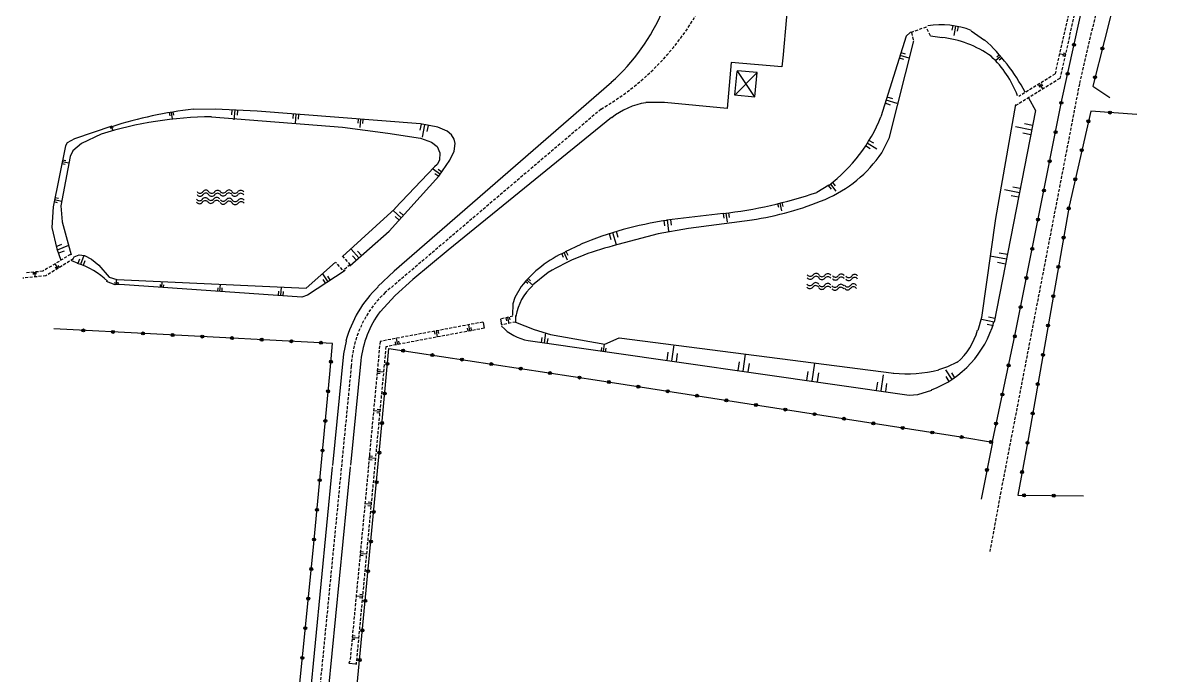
# Model space of a CAD drawing. Header units: millimetres. Extents: x 116000 to 117000, y 128339 to 129000.
# Drawn here: x 116153.5 to 116346.5, y 128534 to 128643.6 of the extents above; entities that cross this region are included whole.
import ezdxf

# ---------------------------------------------------------------- set-up
doc = ezdxf.new("R2010")
doc.units = ezdxf.units.MM
doc.linetypes.add('DASHED', pattern=[0.75, 0.5, -0.25])
for name, color, linetype in [('W0001', 6, 'DASHED'), ('W0008', 7, 'CONTINUOUS'), ('W0100', 7, 'CONTINUOUS'), ('W0112', 1, 'DASHED'), ('W0211', 2, 'CONTINUOUS'), ('W0322', 7, 'CONTINUOUS'), ('W0515', 5, 'CONTINUOUS')]:
    doc.layers.add(name, color=color, linetype=linetype)

msp = doc.modelspace()

# ---------------------------------------------------------------- linework, layer by layer
at = {"layer": 'W0001'}
msp.add_lwpolyline([(116269.46, 128705.93), (116268.91, 128699.44), (116269.38, 128693.04), (116269.05, 128660.4), (116268.1, 128647.56, -0.145877), (116250.69, 128629.11), (116214.41, 128598.28, 0.195046), (116208.7, 128585.93), (116200.3, 128500)], format="xyb", dxfattribs=at)
msp.add_lwpolyline([(116346.41, 128699.4), (116345.31, 128694.8), (116344.5, 128690.92), (116331.09, 128633.36), (116317.88, 128564.81), (116316.04, 128554.77)], dxfattribs=at)
at = {"layer": 'W0008'}
for points in [[(116307.55, 128649.89), (116303.04, 128649.96), (116282.49, 128651.64), (116281.22, 128637.65)], [(116281.24, 128637.71), (116281.06, 128636.22), (116272.55, 128636.94), (116271.91, 128629.23), (116261.38, 128630.25), (116258.2, 128630.2)], [(116252.46, 128633.6), (116215.92, 128601.91), (116213.19, 128599.28)], [(116252.46, 128627.7), (116224.97, 128605.43), (116219.06, 128600.5), (116216.11, 128597.79), (116216.09, 128597.78), (116213.54, 128595.03)], [(116207.83, 128590.1), (116207.4, 128587.98), (116205.56, 128569.2)], [(116210.29, 128586.86), (116208.55, 128569.27)], [(116205.51, 128569.01), (116198.82, 128500)], [(116208.51, 128569.02), (116201.77, 128500)]]:
    msp.add_lwpolyline(points, dxfattribs=at)
for centre, radius, start, end in [((116230.42, 128658.56), 33.23, 311.4458, 337.432), ((116260.26, 128617.72), 12.63, 99.1998, 128.0077), ((116226.51, 128585.19), 19.34, 133.2782, 165.2783), ((116226.78, 128585.14), 16.54, 143.0436, 174.0434)]:
    msp.add_arc(centre, radius, start, end, dxfattribs=at)
at = {"layer": 'W0100'}
for points in [[(116273.51, 128635.41), (116273.13, 128631.49), (116276.53, 128631.16), (116276.93, 128635.25), (116273.61, 128635.55), (116273.51, 128635.39)], [(116276.85, 128635.19), (116273.22, 128631.5)], [(116273.64, 128635.41), (116276.42, 128631.22)]]:
    msp.add_lwpolyline(points, dxfattribs=at)
at = {"layer": 'W0112'}
for points in [[(116335.87, 128669.82), (116327.81, 128634.27), (116320.42, 128629.73)], [(116334.88, 128669.89), (116326.99, 128635), (116320.89, 128631.24)], [(116306.08, 128641.43), (116305.34, 128642.89), (116302.86, 128642.01)], [(116302.9, 128641.98), (116303.21, 128640.55)], [(116162, 128603.96), (116157.39, 128601.1), (116153.52, 128600.72)], [(116161.51, 128604.7), (116156.86, 128601.87), (116153.88, 128601.58)], [(116207.24, 128602.13), (116206.14, 128603.34)], [(116207.17, 128604.44), (116208.52, 128602.97), (116207.36, 128601.99)], [(116230.93, 128593.21), (116230.83, 128593.32), (116213.54, 128590.08), (116211.59, 128569.24)], [(116235.89, 128594.31), (116233.86, 128593.87)], [(116236.33, 128593.33), (116234.05, 128592.88), (116233.93, 128593.12)], [(116231.06, 128592.3), (116214.53, 128589.19), (116209.52, 128535.81)], [(116211.62, 128569.22), (116208.49, 128536.37), (116208.24, 128535.96)]]:
    msp.add_lwpolyline(points, dxfattribs=at)
at = {"layer": 'W0211'}
for p, q in [((116309.72, 128642.36), (116309.86, 128643.14)), ((116310.03, 128641.5), (116310.31, 128643.06)), ((116310.62, 128642.2), (116310.76, 128642.98)), ((116301.59, 128637.46), (116300.83, 128637.7)), ((116302.49, 128637.66), (116300.97, 128638.13)), ((116301.87, 128638.33), (116301.11, 128638.57)), ((116316.99, 128637.26), (116317.85, 128638)), ((116317.21, 128637.88), (116317.63, 128638.25)), ((116317.63, 128637.38), (116318.06, 128637.75)), ((116327.92, 128638.41), (116328.71, 128638.24)), ((116328.27, 128638.1), (116328.66, 128638.01)), ((116328.37, 128638.55), (116328.76, 128638.46)), ((116324.49, 128632.75), (116324.28, 128633.12)), ((116324.92, 128632.5), (116324.5, 128633.25)), ((116324.92, 128632.99), (116324.71, 128633.37)), ((116299.37, 128629.8), (116298.45, 128630.09)), ((116300.46, 128630.04), (116298.62, 128630.62)), ((116299.71, 128630.87), (116298.79, 128631.15)), ((116178.26, 128627.99), (116178.17, 128628.52)), ((116178.66, 128627.5), (116178.48, 128628.57)), ((116178.88, 128628.09), (116178.79, 128628.62)), ((116188.63, 128628.18), (116188.7, 128629.01)), ((116189.03, 128627.31), (116189.18, 128628.96)), ((116189.58, 128628.09), (116189.66, 128628.92)), ((116198.92, 128627.52), (116198.98, 128628.3)), ((116199.31, 128626.71), (116199.43, 128628.27)), ((116199.82, 128627.45), (116199.88, 128628.23)), ((116168.32, 128625.83), (116168.22, 128626.15)), ((116168.62, 128625.57), (116168.4, 128626.21)), ((116168.69, 128625.95), (116168.59, 128626.27)), ((116209.86, 128626.75), (116209.91, 128627.44)), ((116210.2, 128626.03), (116210.31, 128627.41)), ((116210.66, 128626.69), (116210.71, 128627.38)), ((116220.29, 128625.56), (116220.49, 128626.59)), ((116220.69, 128624.42), (116221.08, 128626.48)), ((116221.48, 128625.34), (116221.68, 128626.37)), ((116320.34, 128626.17), (116323.08, 128625.63)), ((116321.87, 128626.69), (116323.23, 128626.42)), ((116321.56, 128625.11), (116322.92, 128624.84)), ((116295.95, 128622.44), (116295.15, 128622.93)), ((116297.04, 128622.41), (116295.43, 128623.4)), ((116296.52, 128623.37), (116295.71, 128623.86)), ((116160.75, 128620.45), (116160.19, 128620.56)), ((116160.62, 128619.8), (116160.05, 128619.91)), ((116161.25, 128620.01), (116160.12, 128620.24)), ((116222.37, 128619.12), (116223.68, 128618.21)), ((116223.29, 128619.04), (116223.94, 128618.59)), ((116222.76, 128618.29), (116223.41, 128617.83)), ((116290.23, 128615.32), (116289.29, 128616.53)), ((116290.11, 128616.2), (116289.64, 128616.8)), ((116289.41, 128615.65), (116288.94, 128616.26)), ((116318.53, 128615.58), (116321.02, 128615.1)), ((116319.64, 128614.62), (116320.88, 128614.38)), ((116319.92, 128616.06), (116321.16, 128615.81)), ((116159.35, 128613.39), (116158.76, 128613.51)), ((116160.01, 128613.61), (116158.83, 128613.85)), ((116159.49, 128614.07), (116158.89, 128614.19)), ((116280.56, 128612.56), (116280.4, 128613.21)), ((116281.1, 128612.01), (116280.78, 128613.31)), ((116281.31, 128612.75), (116281.15, 128613.4)), ((116215.75, 128612.08), (116217.11, 128610.85)), ((116216.08, 128611.08), (116216.76, 128610.46)), ((116216.79, 128611.86), (116217.47, 128611.25)), ((116271.39, 128610.81), (116271.3, 128611.58)), ((116271.93, 128610.1), (116271.74, 128611.63)), ((116272.28, 128610.92), (116272.18, 128611.69)), ((116261.42, 128609.5), (116261.32, 128610.44)), ((116262.08, 128608.62), (116261.86, 128610.5)), ((116262.51, 128609.62), (116262.4, 128610.56)), ((116252.41, 128607.15), (116252.1, 128608.17)), ((116253.31, 128606.32), (116252.69, 128608.35)), ((116253.59, 128607.52), (116253.27, 128608.54)), ((116160.01, 128606.36), (116159.05, 128605.99)), ((116161.19, 128606.17), (116159.26, 128605.43)), ((116160.44, 128605.25), (116159.47, 128604.88)), ((116208.7, 128605.58), (116209.98, 128604.12)), ((116209.76, 128605.22), (116210.4, 128604.49)), ((116245.07, 128603.71), (116244.47, 128605)), ((116245.14, 128604.53), (116244.84, 128605.17)), ((116317.62, 128604.98), (116318.99, 128604.72)), ((116158.9, 128603.11), (116159.38, 128602.34)), ((116163.03, 128603.91), (116162.76, 128603.16)), ((116163.74, 128604.51), (116163.2, 128603)), ((116163.91, 128603.6), (116163.63, 128602.84)), ((116208.92, 128604.48), (116209.56, 128603.75)), ((116244.4, 128604.18), (116244.1, 128604.83)), ((116316.09, 128604.46), (116318.83, 128603.93)), ((116317.31, 128603.4), (116318.68, 128603.14)), ((116155.32, 128601.34), (116155.28, 128601.72)), ((116155.57, 128600.98), (116155.5, 128601.74)), ((116155.75, 128601.38), (116155.72, 128601.76)), ((116158.92, 128602.59), (116159.16, 128602.2)), ((116159.36, 128602.86), (116159.6, 128602.48)), ((116203.88, 128601.44), (116204.77, 128600.08)), ((116204.72, 128601.02), (116205.16, 128600.34)), ((116168.96, 128600.02), (116169, 128599.57)), ((116169.17, 128600.48), (116169.25, 128599.6)), ((116169.47, 128600.06), (116169.51, 128599.62)), ((116176.6, 128599.63), (116176.57, 128599.18)), ((116176.89, 128600.07), (116176.83, 128599.16)), ((116177.12, 128599.6), (116177.09, 128599.14)), ((116186.28, 128599.11), (116186.24, 128598.52)), ((116186.66, 128599.68), (116186.58, 128598.49)), ((116196.91, 128599.18), (116196.82, 128597.79)), ((116203.94, 128600.5), (116204.38, 128599.83)), ((116238.41, 128599.8), (116238, 128600.17)), ((116239.03, 128599.66), (116238.21, 128600.41)), ((116238.84, 128600.27), (116238.43, 128600.65)), ((116186.97, 128599.06), (116186.93, 128598.47)), ((116196.46, 128598.51), (116196.42, 128597.82)), ((116197.26, 128598.46), (116197.22, 128597.76)), ((116234.83, 128593.56), (116234.72, 128594.06)), ((116235.23, 128593.11), (116235.01, 128594.12)), ((116235.41, 128593.68), (116235.3, 128594.18)), ((116314.66, 128593.8), (116316.77, 128593.38)), ((116315.84, 128594.2), (116316.89, 128593.99)), ((116222.81, 128591.28), (116222.71, 128591.8)), ((116223.21, 128590.82), (116223.01, 128591.85)), ((116223.41, 128591.39), (116223.31, 128591.91)), ((116228.19, 128592.29), (116228.29, 128591.78)), ((116228.39, 128592.86), (116228.59, 128591.83)), ((116228.79, 128592.4), (116228.88, 128591.89)), ((116241.35, 128591.5), (116241.11, 128589.82)), ((116315.6, 128592.98), (116316.65, 128592.78)), ((116216.06, 128590.01), (116216.15, 128589.49)), ((116216.26, 128590.59), (116216.45, 128589.55)), ((116216.66, 128590.12), (116216.75, 128589.6)), ((116240.75, 128590.73), (116240.63, 128589.89)), ((116241.72, 128590.59), (116241.6, 128589.75)), ((116251.22, 128589.64), (116251.04, 128588.41)), ((116262.9, 128589.5), (116262.51, 128586.77)), ((116250.78, 128589.08), (116250.69, 128588.46)), ((116251.49, 128588.97), (116251.4, 128588.35)), ((116261.92, 128588.25), (116261.73, 128586.88)), ((116263.49, 128588.02), (116263.3, 128586.66)), ((116274.94, 128587.95), (116274.53, 128585.06)), ((116273.9, 128586.62), (116273.7, 128585.17)), ((116275.57, 128586.38), (116275.37, 128584.94)), ((116286.57, 128586.45), (116286.13, 128583.4)), ((116213.57, 128584.66), (116213.04, 128584.71)), ((116214.13, 128584.92), (116213.07, 128585.02)), ((116213.63, 128585.27), (116213.1, 128585.32)), ((116285.47, 128585.05), (116285.25, 128583.53)), ((116287.23, 128584.8), (116287.01, 128583.28)), ((116298.1, 128584.44), (116297.71, 128581.75)), ((116308.56, 128585.31), (116309.64, 128583.66)), ((116308.63, 128584.17), (116309.17, 128583.35)), ((116309.57, 128584.8), (116310.12, 128583.98)), ((116297.13, 128583.21), (116296.94, 128581.86)), ((116298.68, 128582.98), (116298.49, 128581.64)), ((116212.54, 128578.45), (116213.51, 128578.36)), ((116213, 128578.12), (116213.49, 128578.08)), ((116213.05, 128578.68), (116213.54, 128578.64)), ((116212.21, 128570.14), (116211.67, 128570.19)), ((116212.77, 128570.39), (116211.7, 128570.5)), ((116212.27, 128570.75), (116211.73, 128570.8)), ((116211.01, 128562.86), (116212.05, 128562.76)), ((116211.5, 128562.51), (116212.02, 128562.46)), ((116211.56, 128563.11), (116212.08, 128563.06)), ((116210.76, 128554.65), (116210.24, 128554.7)), ((116210.7, 128554.04), (116210.18, 128554.09)), ((116211.25, 128554.3), (116210.21, 128554.39)), ((116209.65, 128547.35), (116210.59, 128547.26)), ((116210.1, 128547.03), (116210.57, 128546.99)), ((116210.15, 128547.58), (116210.62, 128547.53)), ((116209.33, 128539.97), (116208.84, 128540.01)), ((116209.85, 128540.2), (116208.87, 128540.29)), ((116209.38, 128540.53), (116208.89, 128540.58))]:
    msp.add_line(p, q, dxfattribs=at)
for points in [[(116302.91, 128642.03), (116302.65, 128641.98), (116302, 128641.4), (116297.74, 128627.82)], [(116312.91, 128642.27), (116315.17, 128640.73)], [(116322.56, 128630.99), (116323.71, 128628.86), (116316.76, 128593.32)], [(116208.48, 128602.8), (116215.1, 128608.62), (116223.41, 128617.82), (116225.29, 128620.52), (116225.98, 128622.05), (116226.19, 128623.31), (116226.02, 128624.08), (116225.55, 128624.81), (116224.81, 128625.39), (116223.23, 128626.07), (116220.37, 128626.62), (116192.87, 128628.78), (116185.85, 128629.11), (116182.14, 128629.03)], [(116168.48, 128626.23), (116162.17, 128624.11), (116160.98, 128623.44), (116160.67, 128622.93), (116158.59, 128612.7), (116158.36, 128609.22), (116159.19, 128605.63), (116159.91, 128603.74)], [(116288.97, 128616.31), (116286.94, 128615.09)], [(116271.19, 128611.57), (116261.7, 128610.48)], [(116247.32, 128606.39), (116244.68, 128605.14)], [(116161.69, 128603.68), (116162.77, 128603.25)], [(116207.68, 128601.99), (116201.35, 128597.84), (116200.41, 128597.54), (116169.79, 128599.65), (116169.04, 128599.58), (116167.58, 128600.12)], [(116237.28, 128599.32), (116236.21, 128597.47), (116235.89, 128596.4), (116235.78, 128594.51), (116235.78, 128594.51)], [(116234.01, 128592.83), (116233.83, 128593.89)], [(116231.12, 128592.3), (116230.94, 128593.25)], [(116238.42, 128590.21), (116302.5, 128581.07), (116303.94, 128581.16), (116306.29, 128581.89)], [(116208.33, 128536.03), (116209.44, 128535.89)]]:
    msp.add_lwpolyline(points, dxfattribs=at)
for centre, radius, start, end in [((116307.87, 128629.15), 14.12, 69.0137, 99.1909), ((116293.67, 128617.11), 31.95, 27.6771, 47.7183), ((116190.02, 128559.08), 70.45, 96.4078, 107.7993), ((116272.19, 128638.16), 27.56, 307.5142, 337.9675), ((116262.27, 128687.93), 76.88, 276.6574, 288.7318), ((116270.46, 128550.92), 60.13, 98.3475, 112.6439), ((116252.91, 128586.95), 19.93, 114.1816, 141.6456), ((116159.02, 128591.33), 12.4, 45.5266, 72.7049), ((116300.11, 128598.07), 17.27, 290.795, 344.1779), ((116239.72, 128597.96), 7.83, 222.8465, 260.5761)]:
    msp.add_arc(centre, radius, start, end, dxfattribs=at)
at = {"layer": 'W0322'}
for points in [[(116316.46, 128573.25), (116320.32, 128591.32), (116328.15, 128630.63), (116336.2, 128667.2), (116341.93, 128692.97), (116336.26, 128693.35)], [(116443.7, 128652.55), (116443.04, 128684.38), (116406.43, 128687.47), (116360.01, 128691.32), (116347.88, 128692.31), (116344.8, 128679.32), (116337.3, 128648.48), (116333.33, 128632.95), (116336.2, 128631.08)], [(116340.72, 128628.21), (116333, 128628.76), (116329.36, 128612.79), (116322.52, 128573.91), (116320.76, 128564.22), (116331.78, 128564.11)], [(116196.8, 128500), (116198.76, 128519.75), (116202.28, 128554.92), (116205.09, 128584.58), (116205.55, 128589.75), (116176.04, 128591.29), (116158.7, 128592.2)], [(116206.6, 128500), (116210.06, 128535.91), (116213.59, 128573.03), (116215.02, 128588.89), (116250.41, 128583.5), (116311.17, 128574.02), (116316.46, 128573.14), (116314.58, 128563.56)]]:
    msp.add_lwpolyline(points, dxfattribs=at)
for centre, radius in [((116330.19, 128639.93), 0.25), ((116330.19, 128639.93), 0.15), ((116334.96, 128639.32), 0.25), ((116334.96, 128639.32), 0.15), ((116329.12, 128635.05), 0.25), ((116329.12, 128635.05), 0.15), ((116333.72, 128634.47), 0.25), ((116333.72, 128634.47), 0.15), ((116328.05, 128630.17), 0.25), ((116328.05, 128630.17), 0.15), ((116336.26, 128628.53), 0.25), ((116336.26, 128628.53), 0.15), ((116332.61, 128627.07), 0.25), ((116332.61, 128627.07), 0.15), ((116327.08, 128625.26), 0.25), ((116327.08, 128625.26), 0.15), ((116331.5, 128622.2), 0.25), ((116331.5, 128622.2), 0.15), ((116326.1, 128620.36), 0.25), ((116326.1, 128620.36), 0.15), ((116330.39, 128617.32), 0.25), ((116330.39, 128617.32), 0.15), ((116325.12, 128615.45), 0.25), ((116325.12, 128615.45), 0.15), ((116329.3, 128612.44), 0.25), ((116329.3, 128612.44), 0.15), ((116324.15, 128610.55), 0.25), ((116324.15, 128610.55), 0.15), ((116328.43, 128607.52), 0.25), ((116328.43, 128607.52), 0.15), ((116323.17, 128605.65), 0.25), ((116323.17, 128605.65), 0.15), ((116327.57, 128602.6), 0.25), ((116327.57, 128602.6), 0.15), ((116322.19, 128600.74), 0.25), ((116322.19, 128600.74), 0.15), ((116326.7, 128597.67), 0.25), ((116326.7, 128597.67), 0.15), ((116321.22, 128595.84), 0.25), ((116321.22, 128595.84), 0.15), ((116163.69, 128591.93), 0.25), ((116163.69, 128591.93), 0.15), ((116168.68, 128591.67), 0.25), ((116168.68, 128591.67), 0.15), ((116173.68, 128591.41), 0.25), ((116173.68, 128591.41), 0.15), ((116178.67, 128591.15), 0.25), ((116325.83, 128592.75), 0.25), ((116325.83, 128592.75), 0.15), ((116178.67, 128591.15), 0.15), ((116183.66, 128590.89), 0.25), ((116183.66, 128590.89), 0.15), ((116188.66, 128590.63), 0.25), ((116188.66, 128590.63), 0.15), ((116193.65, 128590.37), 0.25), ((116193.65, 128590.37), 0.15), ((116198.64, 128590.11), 0.25), ((116198.64, 128590.11), 0.15), ((116203.64, 128589.85), 0.25), ((116203.64, 128589.85), 0.15), ((116320.24, 128590.94), 0.25), ((116320.24, 128590.94), 0.15), ((116217.41, 128588.53), 0.25), ((116217.41, 128588.53), 0.15), ((116222.35, 128587.77), 0.25), ((116222.35, 128587.77), 0.15), ((116324.97, 128587.82), 0.25), ((116324.97, 128587.82), 0.15), ((116205.28, 128586.67), 0.25), ((116205.28, 128586.67), 0.15), ((116214.79, 128586.32), 0.25), ((116214.79, 128586.32), 0.15), ((116227.3, 128587.02), 0.25), ((116227.3, 128587.02), 0.15), ((116232.24, 128586.27), 0.25), ((116232.24, 128586.27), 0.15), ((116237.18, 128585.51), 0.25), ((116237.18, 128585.51), 0.15), ((116319.19, 128586.05), 0.25), ((116319.19, 128586.05), 0.15), ((116242.13, 128584.76), 0.25), ((116242.13, 128584.76), 0.15), ((116247.07, 128584.01), 0.25), ((116247.07, 128584.01), 0.15), ((116204.82, 128581.69), 0.25), ((116204.82, 128581.69), 0.15), ((116252.01, 128583.25), 0.25), ((116252.01, 128583.25), 0.15), ((116256.95, 128582.48), 0.25), ((116256.95, 128582.48), 0.15), ((116261.89, 128581.71), 0.25), ((116261.89, 128581.71), 0.15), ((116324.1, 128582.9), 0.25), ((116324.1, 128582.9), 0.15), ((116214.34, 128581.34), 0.25), ((116214.34, 128581.34), 0.15), ((116266.83, 128580.94), 0.25), ((116266.83, 128580.94), 0.15), ((116271.77, 128580.17), 0.25), ((116271.77, 128580.17), 0.15), ((116318.15, 128581.16), 0.25), ((116318.15, 128581.16), 0.15), ((116276.71, 128579.4), 0.25), ((116276.71, 128579.4), 0.15), ((116281.65, 128578.62), 0.25), ((116281.65, 128578.62), 0.15), ((116286.59, 128577.85), 0.25), ((116286.59, 128577.85), 0.15), ((116323.24, 128577.97), 0.25), ((116323.24, 128577.97), 0.15), ((116204.35, 128576.72), 0.25), ((116204.35, 128576.72), 0.15), ((116213.89, 128576.36), 0.25), ((116213.89, 128576.36), 0.15), ((116291.53, 128577.08), 0.25), ((116291.53, 128577.08), 0.15), ((116296.47, 128576.31), 0.25), ((116296.47, 128576.31), 0.15), ((116317.1, 128576.27), 0.25), ((116317.1, 128576.27), 0.15), ((116301.41, 128575.54), 0.25), ((116301.41, 128575.54), 0.15), ((116306.35, 128574.77), 0.25), ((116306.35, 128574.77), 0.15), ((116311.29, 128574), 0.25), ((116311.29, 128574), 0.15), ((116316.23, 128573.18), 0.25), ((116316.23, 128573.18), 0.15), ((116322.37, 128573.05), 0.25), ((116322.37, 128573.05), 0.15), ((116203.87, 128571.74), 0.25), ((116203.87, 128571.74), 0.15), ((116213.43, 128571.38), 0.25), ((116213.43, 128571.38), 0.15), ((116315.54, 128568.47), 0.25), ((116315.54, 128568.47), 0.15), ((116321.47, 128568.13), 0.25), ((116321.47, 128568.13), 0.15), ((116203.4, 128566.76), 0.25), ((116203.4, 128566.76), 0.15), ((116212.96, 128566.41), 0.25), ((116212.96, 128566.41), 0.15), ((116321.79, 128564.21), 0.25), ((116321.79, 128564.21), 0.15), ((116326.79, 128564.16), 0.25), ((116326.79, 128564.16), 0.15), ((116202.93, 128561.78), 0.25), ((116202.93, 128561.78), 0.15), ((116212.48, 128561.43), 0.25), ((116212.48, 128561.43), 0.15), ((116202.46, 128556.8), 0.25), ((116202.46, 128556.8), 0.15), ((116212.01, 128556.45), 0.25), ((116212.01, 128556.45), 0.15), ((116201.97, 128551.83), 0.25), ((116201.97, 128551.83), 0.15), ((116211.54, 128551.47), 0.25), ((116211.54, 128551.47), 0.15), ((116201.47, 128546.85), 0.25), ((116201.47, 128546.85), 0.15), ((116211.06, 128546.49), 0.25), ((116211.06, 128546.49), 0.15), ((116200.97, 128541.88), 0.25), ((116200.97, 128541.88), 0.15), ((116210.59, 128541.52), 0.25), ((116210.59, 128541.52), 0.15), ((116200.48, 128536.9), 0.25), ((116200.48, 128536.9), 0.15), ((116210.12, 128536.54), 0.25), ((116210.12, 128536.54), 0.15)]:
    msp.add_circle(centre, radius, dxfattribs=at)
at = {"layer": 'W0515'}
for points in [[(116303.23, 128640.59), (116299.04, 128624.2), (116297.84, 128621.72)], [(116306.09, 128641.44), (116308.02, 128641.17)], [(116320.33, 128629.88), (116316.98, 128610.71), (116314.63, 128594.11), (116314.03, 128591.94)], [(116185.2, 128627.8), (116207.22, 128626.1), (116214.87, 128625.1), (116220.33, 128624.21), (116222.17, 128623.57), (116223.14, 128622.86), (116223.6, 128621.77), (116223.56, 128620.54), (116223.12, 128619.79), (116222.68, 128619.44), (116216.01, 128612.39), (116216.04, 128612.35), (116207.23, 128604.37)], [(116166.66, 128624.93), (116163.35, 128623.36), (116161.93, 128622.11), (116161.46, 128621.13), (116159.89, 128612.87), (116160.13, 128610.17), (116161.6, 128604.6)], [(116276.07, 128610.47), (116265.38, 128609.05), (116260.27, 128608.13), (116252.68, 128606.16)], [(116161.99, 128603.95), (116162.13, 128604.31), (116162.96, 128604.61), (116163.85, 128604.49), (116165.02, 128603.91), (116166.27, 128602.89), (116168.02, 128600.88), (116169.29, 128600.48), (116201.14, 128599.02), (116206.07, 128603.37)], [(116241.83, 128601.66), (116239.16, 128599.52)], [(116236.33, 128593.32), (116239.43, 128592.07), (116242.21, 128591.24), (116251.35, 128589.62), (116253.73, 128590.67), (116299.89, 128584.74)], [(116236.37, 128593.36), (116236.37, 128594.45)], [(116310.54, 128586.58), (116308.92, 128585.78), (116307.42, 128585.29)]]:
    msp.add_lwpolyline(points, dxfattribs=at)
for centre, radius, start, end in [((116306.22, 128624.07), 17.16, 54.2087, 84.0831), ((116304.54, 128625.35), 17.23, 20.4204, 47.1803), ((116185.81, 128564.09), 63.75, 90.5375, 107.4977), ((116279.89, 128633.96), 21.72, 292.9043, 325.8594), ((116183.28, 128615.12), 0.625, 216.4909, 322.7511), ((116183.28, 128615.62), 0.625, 216.4909, 322.7511), ((116184.27, 128614.36), 0.625, 36.4909, 142.7511), ((116184.27, 128614.86), 0.625, 36.4909, 142.7511), ((116185.25, 128615.1), 0.625, 216.4909, 322.7511), ((116185.25, 128615.6), 0.625, 216.4909, 322.7511), ((116186.24, 128614.34), 0.625, 36.4909, 142.7511), ((116186.24, 128614.84), 0.625, 36.4909, 142.7511), ((116187.16, 128615.65), 0.625, 216.4909, 322.7511), ((116187.16, 128615.15), 0.625, 216.4909, 322.7511), ((116188.16, 128614.9), 0.625, 36.4909, 142.7511), ((116188.15, 128614.4), 0.625, 36.4909, 142.7511), ((116189.13, 128615.6), 0.625, 216.4909, 322.7511), ((116189.12, 128615.1), 0.625, 216.4909, 322.7511), ((116190.12, 128614.84), 0.625, 36.4909, 142.7511), ((116190.12, 128614.34), 0.625, 36.4909, 142.7511), ((116183.18, 128613.84), 0.625, 216.4909, 322.7511), ((116183.18, 128614.34), 0.625, 216.4909, 322.7511), ((116184.17, 128613.09), 0.625, 36.4909, 142.7511), ((116184.17, 128613.59), 0.625, 36.4909, 142.7511), ((116185.09, 128614.4), 0.625, 216.4909, 322.7511), ((116185.09, 128613.9), 0.625, 216.4909, 322.7511), ((116186.09, 128613.64), 0.625, 36.4909, 142.7511), ((116186.08, 128613.14), 0.625, 36.4909, 142.7511), ((116187.18, 128613.77), 0.625, 216.4909, 322.7511), ((116187.19, 128614.27), 0.625, 216.4909, 322.7511), ((116188.18, 128613.01), 0.625, 36.4909, 142.7511), ((116188.18, 128613.51), 0.625, 36.4909, 142.7511), ((116189.21, 128614.19), 0.625, 216.4909, 322.7511), ((116189.2, 128613.69), 0.625, 216.4909, 322.7511), ((116190.2, 128613.43), 0.625, 36.4909, 142.7511), ((116190.2, 128612.93), 0.625, 36.4909, 142.7511), ((116268.79, 128660.22), 50.23, 278.3039, 292.9016), ((116261.95, 128567.97), 39.25, 103.5863, 120.8722), ((116285.85, 128601.65), 0.625, 216.5465, 322.8068), ((116286.85, 128600.89), 0.625, 36.5465, 142.8068), ((116286.84, 128600.39), 0.625, 36.5465, 142.8068), ((116287.83, 128601.58), 0.625, 216.5465, 322.8068), ((116288.82, 128600.82), 0.625, 36.5465, 142.8068), ((116290.07, 128601.51), 0.625, 216.5465, 322.8068), ((116291.07, 128600.75), 0.625, 36.5465, 142.8068), ((116292.32, 128601.44), 0.625, 216.5465, 322.8068), ((116293.32, 128600.69), 0.625, 36.5465, 142.8068), ((116244.77, 128593.03), 8.48, 130.7968, 171.4575), ((116285.78, 128600.08), 0.625, 216.5465, 322.8068), ((116285.78, 128599.58), 0.625, 216.5465, 322.8068), ((116285.85, 128601.15), 0.625, 216.5465, 322.8068), ((116286.78, 128599.33), 0.625, 36.5465, 142.8068), ((116286.78, 128598.83), 0.625, 36.5465, 142.8068), ((116287.82, 128601.08), 0.625, 216.5465, 322.8068), ((116287.83, 128599.94), 0.625, 216.5465, 322.8068), ((116288.82, 128600.32), 0.625, 36.5465, 142.8068), ((116288.82, 128599.19), 0.625, 36.5465, 142.8068), ((116288.82, 128598.69), 0.625, 36.5465, 142.8068), ((116290.01, 128599.81), 0.625, 216.5465, 322.8068), ((116290.07, 128601.01), 0.625, 216.5465, 322.8068), ((116291, 128599.05), 0.625, 36.5465, 142.8068), ((116291, 128598.55), 0.625, 36.5465, 142.8068), ((116291.07, 128600.25), 0.625, 36.5465, 142.8068), ((116292.12, 128599.88), 0.625, 216.5465, 322.8068), ((116292.32, 128600.94), 0.625, 216.5465, 322.8068), ((116293.11, 128598.62), 0.625, 36.5465, 142.8068), ((116293.11, 128599.12), 0.625, 36.5465, 142.8068), ((116293.32, 128600.19), 0.625, 36.5465, 142.8068), ((116287.82, 128599.44), 0.625, 216.5465, 322.8068), ((116290, 128599.31), 0.625, 216.5465, 322.8068), ((116292.12, 128599.38), 0.625, 216.5465, 322.8068), ((116303.66, 128594.69), 10.65, 310.2531, 345.3203), ((116302.16, 128606.72), 22.08, 263.8957, 283.8902)]:
    msp.add_arc(centre, radius, start, end, dxfattribs=at)

doc.saveas('drawing.dxf')
